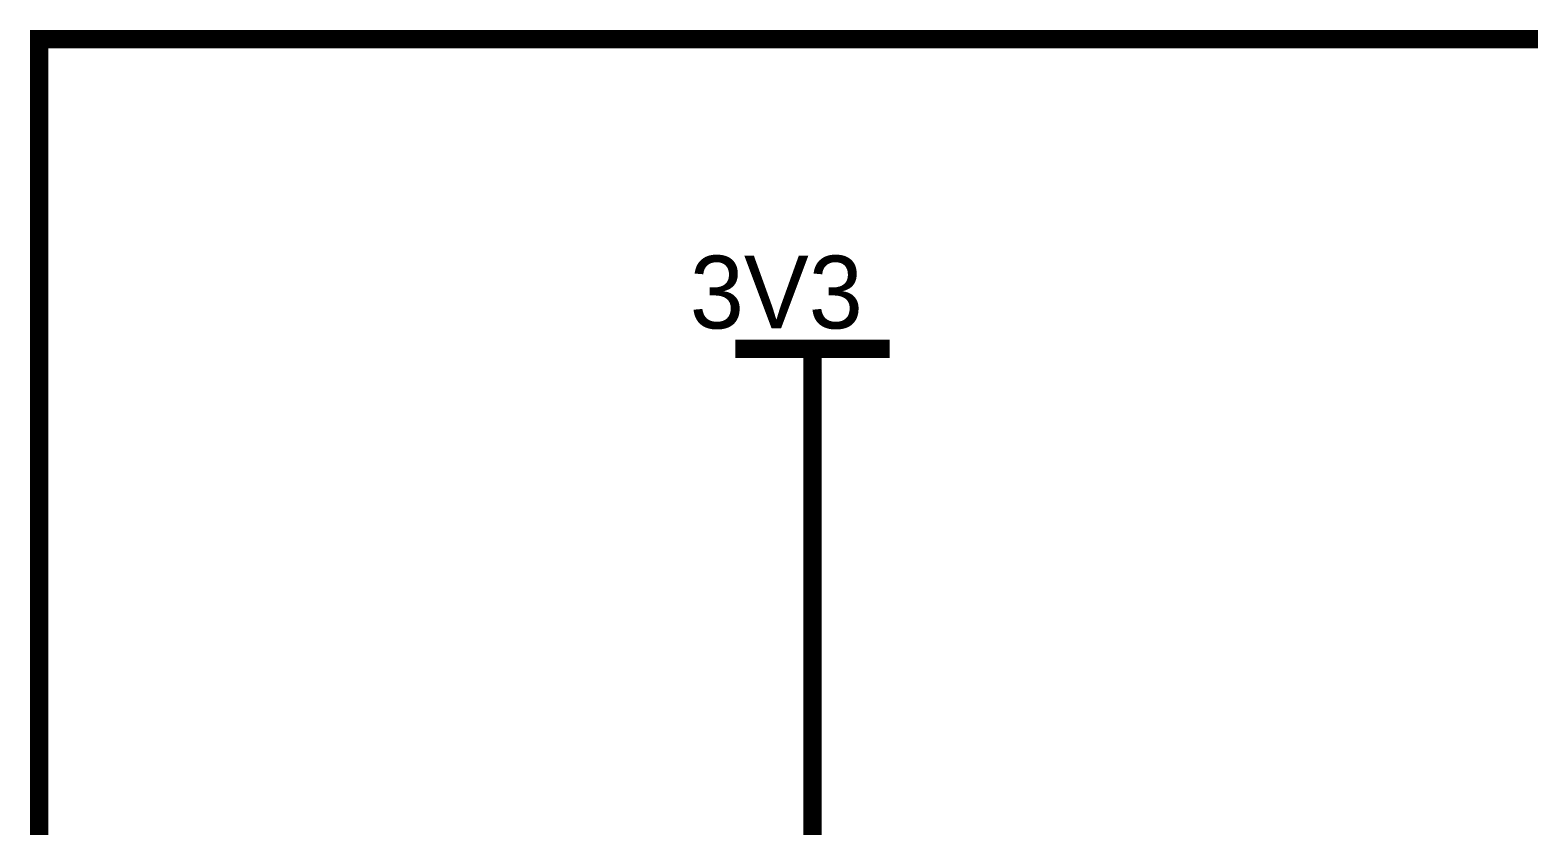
# Model space of a CAD drawing. Header units: inches. Extents: x 0 to 15, y 0 to 9.5.
# Drawn here: x 9.194 to 10.162, y 8.192 to 8.706 of the extents above; entities that cross this region are included whole.
import ezdxf

# ---------------------------------------------------------------- set-up
doc = ezdxf.new("R2010")
doc.units = ezdxf.units.IN
doc.header["$MEASUREMENT"] = 0
doc.layers.add('Sheet', color=255, linetype='Continuous')

msp = doc.modelspace()

# ---------------------------------------------------------------- linework, layer by layer
at = {"layer": 'Sheet'}
msp.add_lwpolyline([(9.19954, 8.69989, 0.0118, 0.0118, 0), (11.89861, 8.69989, 0.0118, 0.0118, 0), (11.89861, 5.7998, 0.0118, 0.0118, 0), (9.19954, 5.7998, 0.0118, 0.0118, 0), (9.19954, 8.69989, 0.0118, 0.0118, 0)], format="xyseb", close=True, dxfattribs=at)
for points in [[(9.64957, 8.49977, 0.0118, 0.0118, 0), (9.74941, 8.49977, 0.0118, 0.0118, 0)], [(9.69949, 8.39989, 0.0118, 0.0118, 0), (9.69949, 8.49977, 0.0118, 0.0118, 0)], [(9.69949, 8.39989, 0.0118, 0.0118, 0), (9.69949, 7.99965, 0.0118, 0.0118, 0)]]:
    msp.add_lwpolyline(points, format="xyseb", dxfattribs=at)

# ---------------------------------------------------------------- texts
msp.add_text('3V3', height=0.047001, dxfattribs=at).set_placement((9.6202, 8.51299))

doc.saveas('drawing.dxf')
